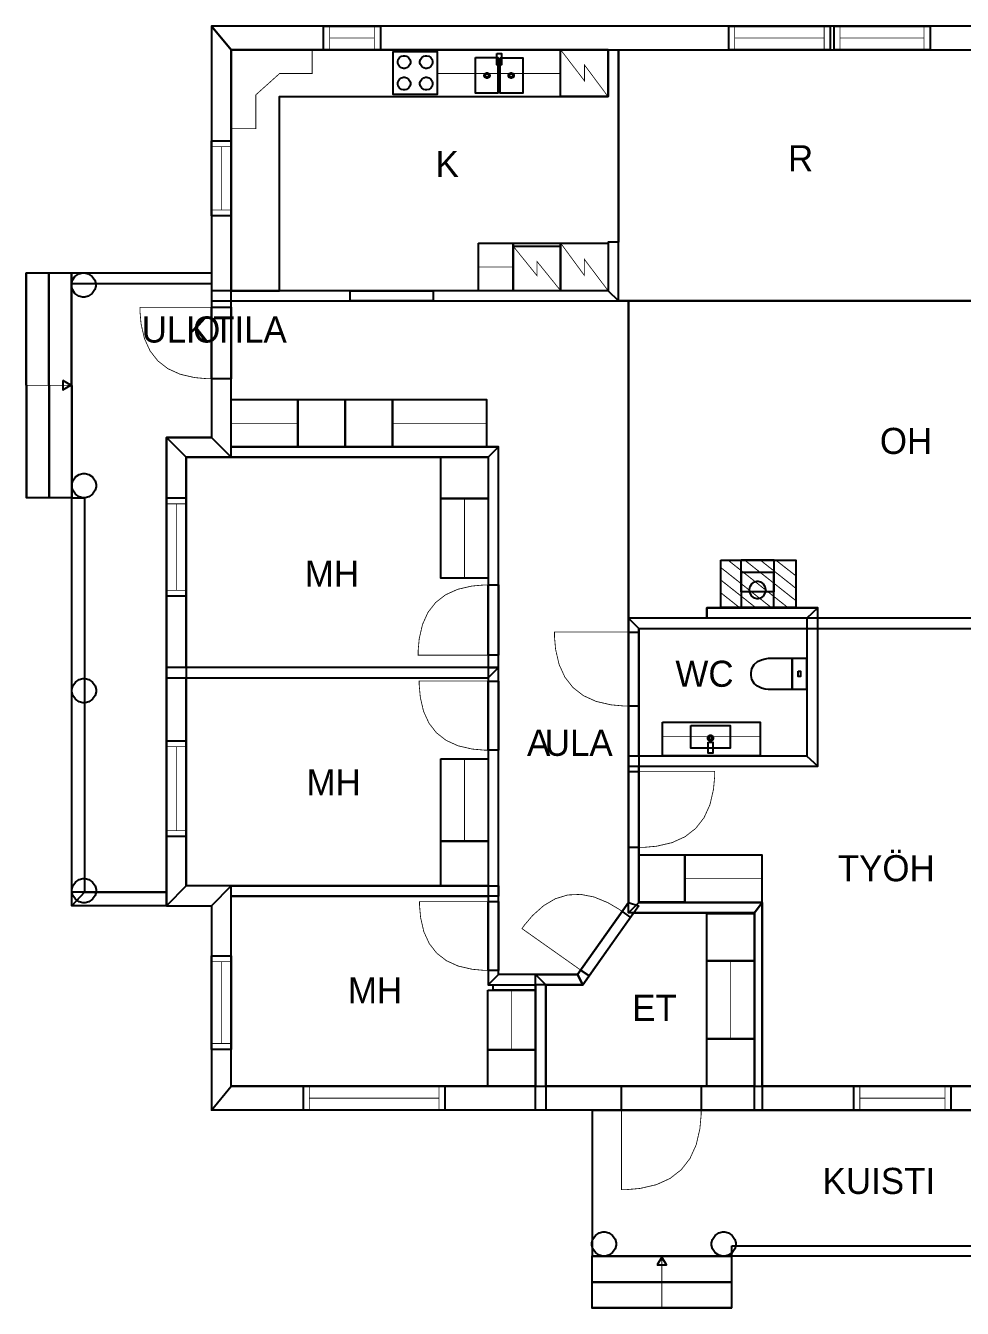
# Model space of a CAD drawing. Extents: x 1.1 to 34.5, y 0 to 17.6.
# Drawn here: x 1.09 to 13.43, y 0.01 to 16.9 of the extents above; entities that cross this region are included whole.
import ezdxf

# ---------------------------------------------------------------- set-up
doc = ezdxf.new("R2010")
doc.units = 0
doc.layers.get('0').update_dxf_attribs({"linetype": 'CONTINUOUS'})

msp = doc.modelspace()

# ---------------------------------------------------------------- linework, layer by layer
at = {"color": 0}
for points, const_width in [([(3.80072, 16.5844), (13.5788, 16.5844), (13.8912, 16.8969), (3.54031, 16.8969), (3.80072, 16.5844)], 0.00208), ([(3.80072, 11.2193), (3.80072, 16.5844), (3.54031, 16.8969), (3.54031, 11.4797), (3.80072, 11.2193)], 0.00208), ([(5.0179, 16.8969), (5.76481, 16.8969), (5.76481, 16.5844), (5.0179, 16.5844), (5.0179, 16.8969)], 0.01042), ([(5.0179, 16.8969), (5.76481, 16.8969), (5.76481, 16.5844), (5.0179, 16.5844), (5.0179, 16.8969)], 0.01042), ([(10.3515, 16.8969), (11.6875, 16.8969), (11.6875, 16.5844), (10.3515, 16.5844), (10.3515, 16.8969)], 0.01042), ([(10.3515, 16.8969), (11.6875, 16.8969), (11.6875, 16.5844), (10.3515, 16.5844), (10.3515, 16.8969)], 0.01042), ([(11.7401, 16.8969), (13.0024, 16.8969), (13.0024, 16.5844), (11.7401, 16.5844), (11.7401, 16.8969)], 0.01042), ([(11.7401, 16.8969), (13.0024, 16.8969), (13.0024, 16.5844), (11.7401, 16.5844), (11.7401, 16.8969)], 0.01042), ([(3.80067, 13.4124), (4.43722, 13.4124), (4.43722, 15.9696), (8.76372, 15.9696), (8.76372, 16.5844), (3.80067, 16.5844), (3.80067, 13.4124)], 0.01042), ([(4.86724, 16.5844), (4.86724, 16.2719), (4.43767, 16.2719), (4.12483, 15.9908), (4.12483, 15.5467), (3.80067, 15.5467), (3.80067, 16.5844), (4.86724, 16.5844)], 0.01042), ([(5.93143, 16.5636), (6.51476, 16.5636), (6.51476, 15.9974), (5.93143, 15.9974), (5.93143, 16.5636)], 0.01042), ([(6.51654, 16.5844), (8.13872, 16.5844), (8.13872, 16.2719), (6.51654, 16.2719), (6.51654, 16.5844)], 0.01042), ([(8.13872, 16.5844), (8.76372, 16.5844), (8.76372, 15.9682), (8.13872, 15.9682), (8.13872, 16.5844)], 0.01042), ([(6.1606, 16.4225), (6.1606, 16.4144), (6.15403, 16.3901), (6.13618, 16.3636), (6.10969, 16.3457), (6.08535, 16.3392), (6.07726, 16.3392), (6.06912, 16.3392), (6.04482, 16.3457), (6.01833, 16.3636), (6.00043, 16.3901), (5.99393, 16.4144), (5.99393, 16.4225), (5.99393, 16.4306), (6.00043, 16.455), (6.01833, 16.4814), (6.04482, 16.4993), (6.06912, 16.5058), (6.07726, 16.5058), (6.08535, 16.5058), (6.10969, 16.4993), (6.13618, 16.4814), (6.15403, 16.455), (6.1606, 16.4306), (6.1606, 16.4225)], 0.01042), ([(6.45226, 16.4225), (6.45226, 16.4144), (6.44569, 16.3901), (6.42785, 16.3636), (6.40136, 16.3457), (6.37701, 16.3392), (6.36893, 16.3392), (6.36079, 16.3392), (6.33649, 16.3457), (6.31, 16.3636), (6.2921, 16.3901), (6.2856, 16.4144), (6.2856, 16.4225), (6.2856, 16.4306), (6.2921, 16.455), (6.31, 16.4814), (6.33649, 16.4993), (6.36079, 16.5058), (6.36893, 16.5058), (6.37701, 16.5058), (6.40136, 16.4993), (6.42785, 16.4814), (6.44569, 16.455), (6.45226, 16.4306), (6.45226, 16.4225)], 0.01042), ([(7.01628, 16.4813), (7.31315, 16.4813), (7.31315, 16.0125), (7.01628, 16.0125), (7.01628, 16.4813)], 0.01042), ([(7.29753, 16.5333), (7.36003, 16.5333), (7.36003, 16.3875), (7.29753, 16.3875), (7.29753, 16.5333)], 0.01042), ([(7.3444, 16.4803), (7.64128, 16.4803), (7.64128, 16.0115), (7.3444, 16.0115), (7.3444, 16.4803)], 0.01042), ([(6.1606, 16.1392), (6.1606, 16.131), (6.15403, 16.1067), (6.13618, 16.0801), (6.10969, 16.0624), (6.08535, 16.0558), (6.07726, 16.0558), (6.06912, 16.0558), (6.04482, 16.0624), (6.01833, 16.0801), (6.00043, 16.1067), (5.99393, 16.131), (5.99393, 16.1392), (5.99393, 16.1472), (6.00043, 16.1717), (6.01833, 16.1981), (6.04482, 16.216), (6.06912, 16.2225), (6.07726, 16.2225), (6.08535, 16.2225), (6.10969, 16.216), (6.13618, 16.1981), (6.15403, 16.1717), (6.1606, 16.1472), (6.1606, 16.1392)], 0.01042), ([(6.45226, 16.1392), (6.45226, 16.131), (6.44569, 16.1067), (6.42785, 16.0801), (6.40136, 16.0624), (6.37701, 16.0558), (6.36893, 16.0558), (6.36079, 16.0558), (6.33649, 16.0624), (6.31, 16.0801), (6.2921, 16.1067), (6.2856, 16.131), (6.2856, 16.1392), (6.2856, 16.1472), (6.2921, 16.1717), (6.31, 16.1981), (6.33649, 16.216), (6.36079, 16.2225), (6.36893, 16.2225), (6.37701, 16.2225), (6.40136, 16.216), (6.42785, 16.1981), (6.44569, 16.1717), (6.45226, 16.1472), (6.45226, 16.1392)], 0.01042), ([(7.20583, 16.2458), (7.20583, 16.2394), (7.19515, 16.2201), (7.17578, 16.2094), (7.16938, 16.2094), (7.16292, 16.2094), (7.14356, 16.2201), (7.13292, 16.2394), (7.13292, 16.2458), (7.13292, 16.2524), (7.14356, 16.2717), (7.16292, 16.2824), (7.16938, 16.2824), (7.17578, 16.2824), (7.19515, 16.2717), (7.20583, 16.2524), (7.20583, 16.2458)], 0.00833), ([(7.19021, 16.2458), (7.19021, 16.2422), (7.18408, 16.2311), (7.17301, 16.225), (7.16938, 16.225), (7.16569, 16.225), (7.15462, 16.2311), (7.14854, 16.2422), (7.14854, 16.2458), (7.14854, 16.2496), (7.15462, 16.2607), (7.16569, 16.2667), (7.16938, 16.2667), (7.17301, 16.2667), (7.18408, 16.2607), (7.19021, 16.2496), (7.19021, 16.2458)], 0.00833), ([(7.52354, 16.2458), (7.52354, 16.2394), (7.51286, 16.2201), (7.49349, 16.2094), (7.48708, 16.2094), (7.48062, 16.2094), (7.46126, 16.2201), (7.45063, 16.2394), (7.45063, 16.2458), (7.45063, 16.2524), (7.46126, 16.2717), (7.48062, 16.2824), (7.48708, 16.2824), (7.49349, 16.2824), (7.51286, 16.2717), (7.52354, 16.2524), (7.52354, 16.2458)], 0.00833), ([(7.50792, 16.2458), (7.50792, 16.2422), (7.50179, 16.2311), (7.49072, 16.225), (7.48708, 16.225), (7.4834, 16.225), (7.47233, 16.2311), (7.46625, 16.2422), (7.46625, 16.2458), (7.46625, 16.2496), (7.47233, 16.2607), (7.4834, 16.2667), (7.48708, 16.2667), (7.49072, 16.2667), (7.50179, 16.2607), (7.50792, 16.2496), (7.50792, 16.2458)], 0.00833), ([(3.54031, 15.3867), (3.80072, 15.3867), (3.80072, 14.3978), (3.54031, 14.3978), (3.54031, 15.3867)], 0.01042), ([(3.54031, 15.3867), (3.80072, 15.3867), (3.80072, 14.3978), (3.54031, 14.3978), (3.54031, 15.3867)], 0.01042), ([(7.0561, 14.0374), (7.51367, 14.0374), (7.51367, 13.4124), (7.0561, 13.4124), (7.0561, 14.0374)], 0.01042), ([(7.51367, 14.0374), (8.13867, 14.0374), (8.13867, 13.4124), (7.51367, 13.4124), (7.51367, 14.0374)], 0.01042), ([(7.51367, 14.0374), (8.13867, 14.0374), (8.13867, 13.9957), (7.51367, 13.9957), (7.51367, 14.0374)], 0.01042), ([(8.13867, 14.0374), (8.76367, 14.0374), (8.76367, 13.4124), (8.13867, 13.4124), (8.13867, 14.0374)], 0.01042), ([(8.89908, 13.2769), (8.89908, 14.0514), (8.76367, 14.0514), (8.76367, 13.4123), (8.89908, 13.2769)], 0.00208), ([(7.04981, 13.7249), (7.51367, 13.7249), (7.51367, 13.4124), (7.04981, 13.4124), (7.04981, 13.7249)], 0.01042), ([(1.09939, 13.6483), (1.69678, 13.6483), (1.70335, 10.6868), (1.10607, 10.6868), (1.09939, 13.6483)], 0.01042), ([(2.94803, 5.49224), (1.70335, 5.49224), (1.70335, 13.6483), (3.54031, 13.6483), (3.54031, 11.4797), (2.94803, 11.4797), (2.94803, 5.49224)], 0.00208), ([(1.70335, 13.6483), (3.54031, 13.6483), (3.54031, 13.5024), (1.70335, 13.5024), (1.70335, 13.6483)], 0.00208), ([(3.54031, 13.2769), (8.89908, 13.2769), (8.76367, 13.4123), (3.54031, 13.4123), (3.54031, 13.2769)], 0.00208), ([(5.36751, 13.4123), (6.4579, 13.4123), (6.4579, 13.2769), (5.36751, 13.2769), (5.36751, 13.4123)], 0.01042), ([(3.54031, 12.2535), (3.48514, 12.2535), (3.31976, 12.2682), (3.12864, 12.3123), (2.9669, 12.3858), (2.83458, 12.4887), (2.73167, 12.621), (2.65815, 12.7828), (2.61404, 12.9739), (2.59939, 13.1393), (2.59939, 13.1944), (3.54031, 13.1944), (3.54031, 12.2535)], 0.01042), ([(3.54031, 13.1944), (3.80072, 13.1944), (3.80072, 12.2535), (3.54031, 12.2535), (3.54031, 13.1944)], 0.01042), ([(3.54031, 13.1944), (3.80072, 13.1944), (3.80072, 12.2535), (3.54031, 12.2535), (3.54031, 13.1944)], 0.01042), ([(3.80067, 11.9798), (4.67654, 11.9798), (4.67654, 11.3548), (3.80067, 11.3548), (3.80067, 11.9798)], 0.01042), ([(4.67654, 11.9798), (5.30154, 11.9798), (5.30154, 11.3548), (4.67654, 11.3548), (4.67654, 11.9798)], 0.01042), ([(5.30154, 11.9798), (5.92654, 11.9798), (5.92654, 11.3548), (5.30154, 11.3548), (5.30154, 11.9798)], 0.01042), ([(5.92654, 11.9798), (7.16433, 11.9798), (7.16433, 11.3548), (5.92654, 11.3548), (5.92654, 11.9798)], 0.01042), ([(2.94803, 11.4797), (3.54031, 11.4797), (3.80072, 11.2193), (3.20844, 11.2193), (2.94803, 11.4797)], 0.00208), ([(2.94803, 5.31472), (2.94803, 11.4797), (3.20844, 11.2193), (3.20844, 5.57514), (2.94803, 5.31472)], 0.00208), ([(7.18582, 11.2193), (3.80072, 11.2193), (3.80072, 11.3547), (7.32124, 11.3547), (7.18582, 11.2193)], 0.00208), ([(7.32124, 8.45117), (7.32124, 11.3547), (7.18582, 11.2193), (7.18582, 8.45117), (7.32124, 8.45117)], 0.00208), ([(6.56076, 11.2193), (6.56076, 10.677), (7.18576, 10.677), (7.18576, 11.2193), (6.56076, 11.2193)], 0.01042), ([(1.70335, 5.31515), (1.70335, 10.6868), (1.87001, 10.6868), (1.87001, 5.49224), (1.70335, 5.31515)], 0.00208), ([(2.94803, 10.6844), (3.20844, 10.6844), (3.20844, 9.39046), (2.94803, 9.39046), (2.94803, 10.6844)], 0.01042), ([(2.94803, 10.6844), (3.20844, 10.6844), (3.20844, 9.39046), (2.94803, 9.39046), (2.94803, 10.6844)], 0.01042), ([(6.56076, 10.6771), (6.56076, 9.62582), (7.18576, 9.62582), (7.18576, 10.6771), (6.56076, 10.6771)], 0.01042), ([(10.2483, 9.86464), (11.2341, 9.86464), (11.2341, 9.23964), (10.2483, 9.23964), (10.2483, 9.86464)], 0.01314), ([(10.5161, 9.86985), (10.9442, 9.86985), (10.9442, 9.44715), (10.5161, 9.44715), (10.5161, 9.86985)], 0.01314), ([(10.5187, 9.70481), (10.9423, 9.70481), (10.9423, 9.2411), (10.5187, 9.2411), (10.5187, 9.70481)], 0.00847), ([(7.18582, 9.53803), (7.13167, 9.53803), (6.96929, 9.5236), (6.78163, 9.48031), (6.62283, 9.40815), (6.49294, 9.30707), (6.39187, 9.17719), (6.31972, 9.01839), (6.27642, 8.83074), (6.26199, 8.66835), (6.26199, 8.61421), (7.18582, 8.61421), (7.18582, 9.53803)], 0.01042), ([(7.18582, 9.53803), (7.32124, 9.53803), (7.32124, 8.61421), (7.18582, 8.61421), (7.18582, 9.53803)], 0.01042), ([(7.18582, 9.53803), (7.32124, 9.53803), (7.32124, 8.61421), (7.18582, 8.61421), (7.18582, 9.53803)], 0.01042), ([(10.6246, 9.47293), (10.6246, 9.48426), (10.6329, 9.51812), (10.6556, 9.55496), (10.6893, 9.57981), (10.7202, 9.58886), (10.7305, 9.58886), (10.7408, 9.58886), (10.7717, 9.57981), (10.8054, 9.55496), (10.8281, 9.51812), (10.8364, 9.48426), (10.8364, 9.47293), (10.8364, 9.46169), (10.8281, 9.42785), (10.8054, 9.391), (10.7717, 9.36615), (10.7408, 9.35704), (10.7305, 9.35704), (10.7202, 9.35704), (10.6893, 9.36615), (10.6556, 9.391), (10.6329, 9.42785), (10.6246, 9.46169), (10.6246, 9.47293)], 0.00847), ([(11.3805, 9.10097), (10.0651, 9.10097), (10.0651, 9.23639), (11.5264, 9.23639), (11.3805, 9.10097)], 0.00208), ([(11.3805, 9.10097), (11.3805, 7.28586), (11.5264, 7.15044), (11.5264, 9.23639), (11.3805, 9.10097)], 0.00208), ([(13.7559, 9.10097), (9.03136, 9.10097), (9.16678, 8.96556), (13.5788, 8.96556), (13.7559, 9.10097)], 0.00208), ([(9.16678, 8.96556), (9.16678, 5.35775), (9.03136, 5.22233), (9.03136, 9.10097), (9.16678, 8.96556)], 0.00208), ([(9.03136, 7.94412), (8.97424, 7.94412), (8.80296, 7.95936), (8.60504, 8.00504), (8.43756, 8.08117), (8.30057, 8.18772), (8.19396, 8.32476), (8.11783, 8.49219), (8.07215, 8.69011), (8.05697, 8.86139), (8.05697, 8.91846), (9.03136, 8.91846), (9.03136, 7.94412)], 0.01042), ([(9.03136, 8.91846), (9.16678, 8.91846), (9.16678, 7.94412), (9.03136, 7.94412), (9.03136, 8.91846)], 0.01042), ([(9.03136, 8.91846), (9.16678, 8.91846), (9.16678, 7.94412), (9.03136, 7.94412), (9.03136, 8.91846)], 0.01042), ([(7.32124, 8.45117), (2.94803, 8.45117), (2.94803, 8.31575), (7.18582, 8.31575), (7.32124, 8.45117)], 0.00208), ([(7.32124, 4.40815), (7.32124, 8.45117), (7.18582, 8.45117), (7.18582, 4.27274), (7.32124, 4.40815)], 0.00208), ([(10.9198, 8.15944), (10.9198, 8.15944), (10.908, 8.1594), (10.877, 8.16103), (10.8332, 8.16715), (10.7829, 8.18056), (10.7327, 8.2041), (10.6889, 8.24056), (10.6579, 8.29275), (10.6462, 8.34581), (10.6462, 8.36344), (10.6462, 8.38178), (10.6579, 8.43664), (10.6889, 8.49067), (10.7327, 8.52849), (10.7829, 8.55296), (10.8332, 8.56694), (10.877, 8.57335), (10.908, 8.57508), (10.9198, 8.57497), (10.9198, 8.57497), (11.188, 8.57601), (11.188, 8.15944), (10.9198, 8.15944)], 0.01042), ([(11.188, 8.57601), (11.188, 8.15944), (11.3753, 8.15944), (11.3753, 8.57601), (11.188, 8.57601)], 0.01042), ([(7.18582, 7.36328), (7.13249, 7.36328), (6.97265, 7.3775), (6.78797, 7.42014), (6.63167, 7.49121), (6.50379, 7.59065), (6.40435, 7.71853), (6.33328, 7.87483), (6.29064, 8.05951), (6.27647, 8.21935), (6.27647, 8.27263), (7.18582, 8.27263), (7.18582, 7.36328)], 0.01042), ([(7.18582, 8.27263), (7.32124, 8.27263), (7.32124, 7.36328), (7.18582, 7.36328), (7.18582, 8.27263)], 0.01042), ([(7.18582, 8.27263), (7.32124, 8.27263), (7.32124, 7.36328), (7.18582, 7.36328), (7.18582, 8.27263)], 0.01042), ([(11.2659, 8.40082), (11.2659, 8.33458), (11.2975, 8.33458), (11.2975, 8.40082), (11.2659, 8.40082)], 0.01042), ([(9.47825, 7.73036), (10.7667, 7.73036), (10.7667, 7.28787), (9.47825, 7.28787), (9.47825, 7.73036)], 0.01042), ([(9.85157, 7.68608), (10.3724, 7.68608), (10.3724, 7.38889), (9.85157, 7.38889), (9.85157, 7.68608)], 0.01042), ([(2.94803, 7.48639), (3.20844, 7.48639), (3.20844, 6.22401), (2.94803, 6.22401), (2.94803, 7.48639)], 0.01042), ([(2.94803, 7.48639), (3.20844, 7.48639), (3.20844, 6.22401), (2.94803, 6.22401), (2.94803, 7.48639)], 0.01042), ([(9.47825, 7.53982), (10.761, 7.53982), (10.761, 7.28982), (9.47825, 7.28982), (9.47825, 7.53982)], 0.01042), ([(10.0755, 7.52229), (10.0755, 7.52875), (10.0862, 7.54813), (10.1055, 7.55875), (10.112, 7.55875), (10.1184, 7.55875), (10.1378, 7.54813), (10.1484, 7.52875), (10.1484, 7.52229), (10.1484, 7.5159), (10.1378, 7.49653), (10.1184, 7.48583), (10.112, 7.48583), (10.1055, 7.48583), (10.0862, 7.49653), (10.0755, 7.5159), (10.0755, 7.52229)], 0.00833), ([(10.0807, 7.47006), (10.1432, 7.47006), (10.1432, 7.32422), (10.0807, 7.32422), (10.0807, 7.47006)], 0.01042), ([(10.0912, 7.52229), (10.0912, 7.52599), (10.0972, 7.53706), (10.1083, 7.54312), (10.112, 7.54312), (10.1156, 7.54312), (10.1267, 7.53706), (10.1328, 7.52599), (10.1328, 7.52229), (10.1328, 7.51867), (10.1267, 7.5076), (10.1156, 7.50146), (10.112, 7.50146), (10.1083, 7.50146), (10.0972, 7.5076), (10.0912, 7.51867), (10.0912, 7.52229)], 0.00833), ([(11.3805, 7.28586), (9.03136, 7.28586), (9.03136, 7.15044), (11.5264, 7.15044), (11.3805, 7.28586)], 0.00208), ([(6.56076, 7.24837), (6.56076, 6.1665), (7.18576, 6.1665), (7.18576, 7.24837), (6.56076, 7.24837)], 0.01042), ([(9.03136, 7.08274), (9.16678, 7.08274), (9.16678, 6.08231), (9.03136, 6.08231), (9.03136, 7.08274)], 0.01042), ([(9.03136, 7.08274), (9.16678, 7.08274), (9.16678, 6.08231), (9.03136, 6.08231), (9.03136, 7.08274)], 0.01042), ([(9.16678, 6.08231), (9.22537, 6.08231), (9.40126, 6.09799), (9.60449, 6.14486), (9.77642, 6.22304), (9.91715, 6.33247), (10.0266, 6.47319), (10.1048, 6.64513), (10.1516, 6.84836), (10.1673, 7.02425), (10.1673, 7.08285), (9.16678, 7.08285), (9.16678, 6.08231)], 0.01042), ([(6.56076, 6.1665), (6.56076, 5.57514), (7.18576, 5.57514), (7.18576, 6.1665), (6.56076, 6.1665)], 0.01042), ([(9.16672, 5.98568), (9.77436, 5.98568), (9.77436, 5.36068), (9.16672, 5.36068), (9.16672, 5.98568)], 0.01042), ([(9.77436, 5.98356), (10.7868, 5.98356), (10.7868, 5.35856), (9.77436, 5.35856), (9.77436, 5.98356)], 0.01042), ([(3.80072, 5.57514), (3.20844, 5.57514), (2.94803, 5.31472), (3.54031, 5.31472), (3.80072, 5.57514)], 0.00208), ([(3.80072, 2.93744), (3.80072, 5.57514), (3.54031, 5.31472), (3.54031, 2.62494), (3.80072, 2.93744)], 0.00208), ([(3.80072, 5.57514), (7.32124, 5.57514), (7.32124, 5.43972), (3.80072, 5.43972), (3.80072, 5.57514)], 0.00208), ([(1.87001, 5.49224), (2.94803, 5.49224), (2.94803, 5.31515), (1.70335, 5.31515), (1.87001, 5.49224)], 0.00208), ([(8.94792, 5.23981), (8.90267, 5.27181), (8.75836, 5.35574), (8.57585, 5.43044), (8.40044, 5.46397), (8.2321, 5.45628), (8.07081, 5.40739), (7.91661, 5.31728), (7.76953, 5.18599), (7.66146, 5.05875), (7.6295, 5.01346), (8.40186, 4.46744), (8.94792, 5.23981)], 0.01042), ([(7.18582, 4.46349), (7.13276, 4.46349), (6.97368, 4.47765), (6.78988, 4.52007), (6.63433, 4.59076), (6.50706, 4.68978), (6.40804, 4.817), (6.33735, 4.97254), (6.29492, 5.15642), (6.28082, 5.31549), (6.28082, 5.36849), (7.18582, 5.36849), (7.18582, 4.46349)], 0.01042), ([(7.18582, 5.36849), (7.32124, 5.36849), (7.32124, 4.46349), (7.18582, 4.46349), (7.18582, 5.36849)], 0.01042), ([(7.18582, 5.36849), (7.32124, 5.36849), (7.32124, 4.46349), (7.18582, 4.46349), (7.18582, 5.36849)], 0.01042), ([(9.16678, 5.31472), (8.43012, 4.27274), (8.36003, 4.40815), (9.03136, 5.35775), (9.16678, 5.31472)], 0.00208), ([(9.05854, 5.16162), (8.51247, 4.38932), (8.40186, 4.46744), (8.94792, 5.23981), (9.05854, 5.16162)], 0.01042), ([(9.05854, 5.16162), (8.51247, 4.38932), (8.40186, 4.46744), (8.94792, 5.23981), (9.05854, 5.16162)], 0.01042), ([(9.16678, 5.35775), (10.7943, 5.35775), (10.6901, 5.22233), (9.03136, 5.22233), (9.16678, 5.35775)], 0.00208), ([(10.7943, 5.35775), (10.7943, 2.62494), (10.6901, 2.62494), (10.6901, 5.22233), (10.7943, 5.35775)], 0.00208), ([(10.0652, 5.21306), (10.0652, 4.58806), (10.6902, 4.58806), (10.6902, 5.21306), (10.0652, 5.21306)], 0.01042), ([(3.54031, 4.65642), (3.80072, 4.65642), (3.80072, 3.42296), (3.54031, 3.42296), (3.54031, 4.65642)], 0.01042), ([(3.54031, 4.65642), (3.80072, 4.65642), (3.80072, 3.42296), (3.54031, 3.42296), (3.54031, 4.65642)], 0.01042), ([(10.0652, 4.58806), (10.0652, 3.56244), (10.6902, 3.56244), (10.6902, 4.58806), (10.0652, 4.58806)], 0.01042), ([(7.80686, 4.40815), (7.32124, 4.40815), (7.18582, 4.27274), (7.80686, 4.27274), (7.80686, 4.40815)], 0.00208), ([(7.94228, 4.27274), (7.94228, 2.62494), (7.80686, 2.62494), (7.80686, 4.40815), (7.94228, 4.27274)], 0.00208), ([(8.43012, 4.27274), (7.80686, 4.27274), (7.80686, 4.40815), (8.36003, 4.40815), (8.43012, 4.27274)], 0.00208), ([(7.2481, 4.27274), (7.2481, 4.20079), (7.80692, 4.20079), (7.80692, 4.27274), (7.2481, 4.27274)], 0.00719), ([(7.18192, 4.20139), (7.18192, 3.41911), (7.80692, 3.41911), (7.80692, 4.20139), (7.18192, 4.20139)], 0.01042), ([(10.0652, 3.56244), (10.0652, 2.93744), (10.6902, 2.93744), (10.6902, 3.56244), (10.0652, 3.56244)], 0.01042), ([(7.18192, 3.41911), (7.18192, 2.93744), (7.80692, 2.93744), (7.80692, 3.41911), (7.18192, 3.41911)], 0.01042), ([(16.7351, 2.62494), (3.54031, 2.62494), (3.80072, 2.93744), (16.4226, 2.93744), (16.7351, 2.62494)], 0.00208), ([(4.75092, 2.93744), (6.61469, 2.93744), (6.61469, 2.62494), (4.75092, 2.62494), (4.75092, 2.93744)], 0.01042), ([(4.75092, 2.93744), (6.61469, 2.93744), (6.61469, 2.62494), (4.75092, 2.62494), (4.75092, 2.93744)], 0.01042), ([(8.93967, 2.93744), (9.98876, 2.93744), (9.98876, 2.62494), (8.93967, 2.62494), (8.93967, 2.93744)], 0.01042), ([(8.93967, 2.93744), (9.98876, 2.93744), (9.98876, 2.62494), (8.93967, 2.62494), (8.93967, 2.93744)], 0.01042), ([(12.0007, 2.93744), (13.2772, 2.93744), (13.2772, 2.62494), (12.0007, 2.62494), (12.0007, 2.93744)], 0.01042), ([(12.0007, 2.93744), (13.2772, 2.93744), (13.2772, 2.62494), (12.0007, 2.62494), (12.0007, 2.93744)], 0.01042), ([(8.55707, 2.62494), (15.6835, 2.62494), (15.6835, 0.69933), (8.55707, 0.69933), (8.55707, 2.62494)], 0.00208), ([(9.98876, 2.62494), (9.98876, 2.56353), (9.97233, 2.37912), (9.92318, 2.16601), (9.84125, 1.98574), (9.72651, 1.83822), (9.579, 1.72347), (9.39871, 1.64154), (9.1856, 1.59239), (9.00119, 1.57596), (8.93978, 1.57596), (8.93978, 2.62494), (9.98876, 2.62494)], 0.01042), ([(10.3936, 0.01866), (10.3936, 0.69933), (8.54883, 0.70047), (8.54883, 0.0198), (10.3936, 0.01866)], 0.01042), ([(10.3936, 0.83474), (13.9553, 0.83474), (13.9553, 0.69933), (10.3936, 0.69933), (10.3936, 0.83474)], 0.00208)]:
    msp.add_lwpolyline(points, close=True, dxfattribs=dict(at, const_width=const_width))
for points in [[(3.80072, 16.5844), (13.5788, 16.5844), (13.8912, 16.8969), (3.54031, 16.8969), (3.80072, 16.5844)], [(3.80072, 11.2193), (3.80072, 16.5844), (3.54031, 16.8969), (3.54031, 11.4797), (3.80072, 11.2193)], [(8.89908, 13.2769), (8.89908, 14.0514), (8.76367, 14.0514), (8.76367, 13.4123), (8.89908, 13.2769)], [(2.0166, 13.4883), (2.0166, 13.4728), (2.00401, 13.4261), (1.96972, 13.3753), (1.91889, 13.341), (1.87218, 13.3284), (1.85667, 13.3284), (1.8411, 13.3284), (1.79438, 13.341), (1.74354, 13.3753), (1.70925, 13.4261), (1.69672, 13.4728), (1.69672, 13.4883), (1.69672, 13.5039), (1.70925, 13.5506), (1.74354, 13.6014), (1.79438, 13.6357), (1.8411, 13.6482), (1.85667, 13.6482), (1.87218, 13.6482), (1.91889, 13.6357), (1.96972, 13.6014), (2.00401, 13.5506), (2.0166, 13.5039), (2.0166, 13.4883)], [(3.54031, 13.2769), (8.89908, 13.2769), (8.76367, 13.4123), (3.54031, 13.4123), (3.54031, 13.2769)], [(2.94803, 5.31472), (2.94803, 11.4797), (3.20844, 11.2193), (3.20844, 5.57514), (2.94803, 5.31472)], [(2.94803, 11.4797), (3.54031, 11.4797), (3.80072, 11.2193), (3.20844, 11.2193), (2.94803, 11.4797)], [(7.18582, 11.2193), (3.80072, 11.2193), (3.80072, 11.3547), (7.32124, 11.3547), (7.18582, 11.2193)], [(7.32124, 8.45117), (7.32124, 11.3547), (7.18582, 11.2193), (7.18582, 8.45117), (7.32124, 8.45117)], [(2.02322, 10.8467), (2.02322, 10.8312), (2.01064, 10.7844), (1.97635, 10.7336), (1.92551, 10.6993), (1.87879, 10.6867), (1.86328, 10.6867), (1.84771, 10.6867), (1.801, 10.6993), (1.75017, 10.7336), (1.71588, 10.7844), (1.70335, 10.8312), (1.70335, 10.8467), (1.70335, 10.8622), (1.71588, 10.909), (1.75017, 10.9598), (1.801, 10.9941), (1.84771, 11.0066), (1.86328, 11.0066), (1.87879, 11.0066), (1.92551, 10.9941), (1.97635, 10.9598), (2.01064, 10.909), (2.02322, 10.8622), (2.02322, 10.8467)], [(11.3805, 9.10097), (10.0651, 9.10097), (10.0651, 9.23639), (11.5264, 9.23639), (11.3805, 9.10097)], [(11.3805, 9.10097), (11.3805, 7.28586), (11.5264, 7.15044), (11.5264, 9.23639), (11.3805, 9.10097)], [(13.7559, 9.10097), (9.03136, 9.10097), (9.16678, 8.96556), (13.5788, 8.96556), (13.7559, 9.10097)], [(9.16678, 8.96556), (9.16678, 5.35775), (9.03136, 5.22233), (9.03136, 9.10097), (9.16678, 8.96556)], [(7.32124, 8.45117), (2.94803, 8.45117), (2.94803, 8.31575), (7.18582, 8.31575), (7.32124, 8.45117)], [(7.32124, 4.40815), (7.32124, 8.45117), (7.18582, 8.45117), (7.18582, 4.27274), (7.32124, 4.40815)], [(2.02322, 8.14578), (2.02322, 8.13026), (2.01064, 8.08356), (1.97635, 8.03271), (1.92551, 7.99843), (1.87879, 7.98583), (1.86328, 7.98583), (1.84771, 7.98583), (1.801, 7.99843), (1.75017, 8.03271), (1.71588, 8.08356), (1.70335, 8.13026), (1.70335, 8.14578), (1.70335, 8.16135), (1.71588, 8.20806), (1.75017, 8.2589), (1.801, 8.29318), (1.84771, 8.30572), (1.86328, 8.30572), (1.87879, 8.30572), (1.92551, 8.29318), (1.97635, 8.2589), (2.01064, 8.20806), (2.02322, 8.16135), (2.02322, 8.14578)], [(11.3805, 7.28586), (9.03136, 7.28586), (9.03136, 7.15044), (11.5264, 7.15044), (11.3805, 7.28586)], [(2.02322, 5.51253), (2.02322, 5.49701), (2.01064, 5.45031), (1.97635, 5.39947), (1.92551, 5.36518), (1.87879, 5.3526), (1.86328, 5.3526), (1.84771, 5.3526), (1.801, 5.36518), (1.75017, 5.39947), (1.71588, 5.45031), (1.70335, 5.49701), (1.70335, 5.51253), (1.70335, 5.5281), (1.71588, 5.57482), (1.75017, 5.62565), (1.801, 5.65994), (1.84771, 5.67247), (1.86328, 5.67247), (1.87879, 5.67247), (1.92551, 5.65994), (1.97635, 5.62565), (2.01064, 5.57482), (2.02322, 5.5281), (2.02322, 5.51253)], [(3.80072, 5.57514), (3.20844, 5.57514), (2.94803, 5.31472), (3.54031, 5.31472), (3.80072, 5.57514)], [(3.80072, 2.93744), (3.80072, 5.57514), (3.54031, 5.31472), (3.54031, 2.62494), (3.80072, 2.93744)], [(3.80072, 5.57514), (7.32124, 5.57514), (7.32124, 5.43972), (3.80072, 5.43972), (3.80072, 5.57514)], [(9.16678, 5.31472), (8.43012, 4.27274), (8.36003, 4.40815), (9.03136, 5.35775), (9.16678, 5.31472)], [(9.16678, 5.35775), (10.7943, 5.35775), (10.6901, 5.22233), (9.03136, 5.22233), (9.16678, 5.35775)], [(10.7943, 5.35775), (10.7943, 2.62494), (10.6901, 2.62494), (10.6901, 5.22233), (10.7943, 5.35775)], [(7.80686, 4.40815), (7.32124, 4.40815), (7.18582, 4.27274), (7.80686, 4.27274), (7.80686, 4.40815)], [(8.43012, 4.27274), (7.80686, 4.27274), (7.80686, 4.40815), (8.36003, 4.40815), (8.43012, 4.27274)], [(7.94228, 4.27274), (7.94228, 2.62494), (7.80686, 2.62494), (7.80686, 4.40815), (7.94228, 4.27274)], [(16.7351, 2.62494), (3.54031, 2.62494), (3.80072, 2.93744), (16.4226, 2.93744), (16.7351, 2.62494)], [(8.86876, 0.86041), (8.86876, 0.84489), (8.85618, 0.79818), (8.82189, 0.74734), (8.77106, 0.71305), (8.72433, 0.70047), (8.70882, 0.70047), (8.69325, 0.70047), (8.64654, 0.71305), (8.59571, 0.74734), (8.56142, 0.79818), (8.54889, 0.84489), (8.54889, 0.86041), (8.54889, 0.87598), (8.56142, 0.92269), (8.59571, 0.97347), (8.64654, 1.00776), (8.69325, 1.02029), (8.70882, 1.02029), (8.72433, 1.02029), (8.77106, 1.00776), (8.82189, 0.97347), (8.85618, 0.92269), (8.86876, 0.87598), (8.86876, 0.86041)], [(10.4458, 0.85921), (10.4458, 0.8437), (10.4332, 0.79698), (10.3989, 0.74615), (10.3481, 0.71186), (10.3014, 0.69927), (10.2859, 0.69927), (10.2703, 0.69927), (10.2236, 0.71186), (10.1727, 0.74615), (10.1385, 0.79698), (10.1259, 0.8437), (10.1259, 0.85921), (10.1259, 0.87478), (10.1385, 0.9215), (10.1727, 0.97233), (10.2236, 1.00662), (10.2703, 1.01915), (10.2859, 1.01915), (10.3014, 1.01915), (10.3481, 1.00662), (10.3989, 0.97233), (10.4332, 0.9215), (10.4458, 0.87478), (10.4458, 0.85921)]]:
    msp.add_lwpolyline(points, close=True, dxfattribs=at)
at = {"color": 7}
for points in [[(5.0179, 16.8969), (5.76481, 16.8969), (5.76481, 16.5844), (5.0179, 16.5844), (5.0179, 16.8969)], [(5.0179, 16.8969), (5.76481, 16.8969), (5.76481, 16.5844), (5.0179, 16.5844), (5.0179, 16.8969)], [(10.3515, 16.8969), (11.6875, 16.8969), (11.6875, 16.5844), (10.3515, 16.5844), (10.3515, 16.8969)], [(10.3515, 16.8969), (11.6875, 16.8969), (11.6875, 16.5844), (10.3515, 16.5844), (10.3515, 16.8969)], [(11.7401, 16.8969), (13.0024, 16.8969), (13.0024, 16.5844), (11.7401, 16.5844), (11.7401, 16.8969)], [(11.7401, 16.8969), (13.0024, 16.8969), (13.0024, 16.5844), (11.7401, 16.5844), (11.7401, 16.8969)], [(3.80067, 13.4124), (4.43722, 13.4124), (4.43722, 15.9696), (8.76372, 15.9696), (8.76372, 16.5844), (3.80067, 16.5844), (3.80067, 13.4124)], [(8.89908, 14.0514), (8.76367, 14.0514), (8.76367, 13.4123), (3.80072, 13.4123), (3.80072, 16.5844), (8.89908, 16.5844), (8.89908, 14.0514)], [(5.93143, 16.5636), (6.51476, 16.5636), (6.51476, 15.9974), (5.93143, 15.9974), (5.93143, 16.5636)], [(8.13872, 16.5844), (8.76372, 16.5844), (8.76372, 15.9682), (8.13872, 15.9682), (8.13872, 16.5844)], [(8.89908, 16.5844), (13.5788, 16.5844), (13.5788, 13.2769), (8.89908, 13.2769), (8.89908, 16.5844)], [(6.1606, 16.4225), (6.1606, 16.4144), (6.15403, 16.3901), (6.13618, 16.3636), (6.10969, 16.3457), (6.08535, 16.3392), (6.07726, 16.3392), (6.06912, 16.3392), (6.04482, 16.3457), (6.01833, 16.3636), (6.00043, 16.3901), (5.99393, 16.4144), (5.99393, 16.4225), (5.99393, 16.4306), (6.00043, 16.455), (6.01833, 16.4814), (6.04482, 16.4993), (6.06912, 16.5058), (6.07726, 16.5058), (6.08535, 16.5058), (6.10969, 16.4993), (6.13618, 16.4814), (6.15403, 16.455), (6.1606, 16.4306), (6.1606, 16.4225)], [(6.45226, 16.4225), (6.45226, 16.4144), (6.44569, 16.3901), (6.42785, 16.3636), (6.40136, 16.3457), (6.37701, 16.3392), (6.36893, 16.3392), (6.36079, 16.3392), (6.33649, 16.3457), (6.31, 16.3636), (6.2921, 16.3901), (6.2856, 16.4144), (6.2856, 16.4225), (6.2856, 16.4306), (6.2921, 16.455), (6.31, 16.4814), (6.33649, 16.4993), (6.36079, 16.5058), (6.36893, 16.5058), (6.37701, 16.5058), (6.40136, 16.4993), (6.42785, 16.4814), (6.44569, 16.455), (6.45226, 16.4306), (6.45226, 16.4225)], [(7.01628, 16.4813), (7.31315, 16.4813), (7.31315, 16.0125), (7.01628, 16.0125), (7.01628, 16.4813)], [(7.29753, 16.5333), (7.36003, 16.5333), (7.36003, 16.3875), (7.29753, 16.3875), (7.29753, 16.5333)], [(7.3444, 16.4803), (7.64128, 16.4803), (7.64128, 16.0115), (7.3444, 16.0115), (7.3444, 16.4803)], [(6.1606, 16.1392), (6.1606, 16.131), (6.15403, 16.1067), (6.13618, 16.0801), (6.10969, 16.0624), (6.08535, 16.0558), (6.07726, 16.0558), (6.06912, 16.0558), (6.04482, 16.0624), (6.01833, 16.0801), (6.00043, 16.1067), (5.99393, 16.131), (5.99393, 16.1392), (5.99393, 16.1472), (6.00043, 16.1717), (6.01833, 16.1981), (6.04482, 16.216), (6.06912, 16.2225), (6.07726, 16.2225), (6.08535, 16.2225), (6.10969, 16.216), (6.13618, 16.1981), (6.15403, 16.1717), (6.1606, 16.1472), (6.1606, 16.1392)], [(6.45226, 16.1392), (6.45226, 16.131), (6.44569, 16.1067), (6.42785, 16.0801), (6.40136, 16.0624), (6.37701, 16.0558), (6.36893, 16.0558), (6.36079, 16.0558), (6.33649, 16.0624), (6.31, 16.0801), (6.2921, 16.1067), (6.2856, 16.131), (6.2856, 16.1392), (6.2856, 16.1472), (6.2921, 16.1717), (6.31, 16.1981), (6.33649, 16.216), (6.36079, 16.2225), (6.36893, 16.2225), (6.37701, 16.2225), (6.40136, 16.216), (6.42785, 16.1981), (6.44569, 16.1717), (6.45226, 16.1472), (6.45226, 16.1392)], [(7.20583, 16.2458), (7.20583, 16.2394), (7.19515, 16.2201), (7.17578, 16.2094), (7.16938, 16.2094), (7.16292, 16.2094), (7.14356, 16.2201), (7.13292, 16.2394), (7.13292, 16.2458), (7.13292, 16.2524), (7.14356, 16.2717), (7.16292, 16.2824), (7.16938, 16.2824), (7.17578, 16.2824), (7.19515, 16.2717), (7.20583, 16.2524), (7.20583, 16.2458)], [(7.19021, 16.2458), (7.19021, 16.2422), (7.18408, 16.2311), (7.17301, 16.225), (7.16938, 16.225), (7.16569, 16.225), (7.15462, 16.2311), (7.14854, 16.2422), (7.14854, 16.2458), (7.14854, 16.2496), (7.15462, 16.2607), (7.16569, 16.2667), (7.16938, 16.2667), (7.17301, 16.2667), (7.18408, 16.2607), (7.19021, 16.2496), (7.19021, 16.2458)], [(7.52354, 16.2458), (7.52354, 16.2394), (7.51286, 16.2201), (7.49349, 16.2094), (7.48708, 16.2094), (7.48062, 16.2094), (7.46126, 16.2201), (7.45063, 16.2394), (7.45063, 16.2458), (7.45063, 16.2524), (7.46126, 16.2717), (7.48062, 16.2824), (7.48708, 16.2824), (7.49349, 16.2824), (7.51286, 16.2717), (7.52354, 16.2524), (7.52354, 16.2458)], [(7.50792, 16.2458), (7.50792, 16.2422), (7.50179, 16.2311), (7.49072, 16.225), (7.48708, 16.225), (7.4834, 16.225), (7.47233, 16.2311), (7.46625, 16.2422), (7.46625, 16.2458), (7.46625, 16.2496), (7.47233, 16.2607), (7.4834, 16.2667), (7.48708, 16.2667), (7.49072, 16.2667), (7.50179, 16.2607), (7.50792, 16.2496), (7.50792, 16.2458)], [(3.54031, 15.3867), (3.80072, 15.3867), (3.80072, 14.3978), (3.54031, 14.3978), (3.54031, 15.3867)], [(3.54031, 15.3867), (3.80072, 15.3867), (3.80072, 14.3978), (3.54031, 14.3978), (3.54031, 15.3867)], [(7.0561, 14.0374), (7.51367, 14.0374), (7.51367, 13.4124), (7.0561, 13.4124), (7.0561, 14.0374)], [(7.51367, 14.0374), (8.13867, 14.0374), (8.13867, 13.4124), (7.51367, 13.4124), (7.51367, 14.0374)], [(7.51367, 14.0374), (8.13867, 14.0374), (8.13867, 13.9957), (7.51367, 13.9957), (7.51367, 14.0374)], [(8.13867, 14.0374), (8.76367, 14.0374), (8.76367, 13.4124), (8.13867, 13.4124), (8.13867, 14.0374)], [(1.09939, 13.6483), (1.69678, 13.6483), (1.70335, 10.6868), (1.10607, 10.6868), (1.09939, 13.6483)], [(1.09939, 13.6482), (1.10601, 10.6867)], [(1.39806, 13.6482), (1.40468, 10.6867)], [(1.69672, 13.6482), (1.70335, 10.6867)], [(2.94803, 5.49224), (1.70335, 5.49224), (1.70335, 13.6483), (3.54031, 13.6483), (3.54031, 11.4797), (2.94803, 11.4797), (2.94803, 5.49224)], [(1.70335, 13.6483), (3.54031, 13.6483), (3.54031, 13.5024), (1.70335, 13.5024), (1.70335, 13.6483)], [(16.4226, 8.58306), (13.7559, 8.58306), (13.7559, 9.10097), (11.5264, 9.10097), (11.5264, 9.23639), (10.0651, 9.23639), (10.0651, 9.10097), (9.03136, 9.10097), (9.03136, 13.2769), (13.5788, 13.2769), (13.5788, 13.5355), (16.4226, 13.5355), (16.4226, 8.58306)], [(5.36751, 13.4123), (6.4579, 13.4123), (6.4579, 13.2769), (5.36751, 13.2769), (5.36751, 13.4123)], [(5.36751, 13.4123), (6.4579, 13.4123), (6.4579, 13.2769), (5.36751, 13.2769), (5.36751, 13.4123)], [(3.54031, 13.1944), (3.80072, 13.1944), (3.80072, 12.2535), (3.54031, 12.2535), (3.54031, 13.1944)], [(3.54031, 13.1944), (3.80072, 13.1944), (3.80072, 12.2535), (3.54031, 12.2535), (3.54031, 13.1944)], [(9.03136, 5.35775), (8.36003, 4.40815), (7.32124, 4.40815), (7.32124, 11.3547), (3.80072, 11.3547), (3.80072, 13.2769), (9.03136, 13.2769), (9.03136, 5.35775)], [(3.80067, 11.9798), (4.67654, 11.9798), (4.67654, 11.3548), (3.80067, 11.3548), (3.80067, 11.9798)], [(4.67654, 11.9798), (5.30154, 11.9798), (5.30154, 11.3548), (4.67654, 11.3548), (4.67654, 11.9798)], [(5.30154, 11.9798), (5.92654, 11.9798), (5.92654, 11.3548), (5.30154, 11.3548), (5.30154, 11.9798)], [(5.92654, 11.9798), (7.16433, 11.9798), (7.16433, 11.3548), (5.92654, 11.3548), (5.92654, 11.9798)], [(3.20844, 11.2193), (7.18582, 11.2193), (7.18582, 8.45117), (3.20844, 8.45117), (3.20844, 11.2193)], [(6.56076, 11.2193), (7.18576, 11.2193), (7.18576, 10.677), (6.56076, 10.677), (6.56076, 11.2193)], [(1.70335, 5.31515), (1.70335, 10.6868), (1.87001, 10.6868), (1.87001, 5.49224), (1.70335, 5.31515)], [(2.94803, 10.6844), (3.20844, 10.6844), (3.20844, 9.39046), (2.94803, 9.39046), (2.94803, 10.6844)], [(2.94803, 10.6844), (3.20844, 10.6844), (3.20844, 9.39046), (2.94803, 9.39046), (2.94803, 10.6844)], [(6.56076, 10.6771), (7.18576, 10.6771), (7.18576, 9.62582), (6.56076, 9.62582), (6.56076, 10.6771)], [(10.2483, 9.86464), (11.2341, 9.86464), (11.2341, 9.23964), (10.2483, 9.23964), (10.2483, 9.86464)], [(10.5161, 9.86985), (10.9442, 9.86985), (10.9442, 9.44715), (10.5161, 9.44715), (10.5161, 9.86985)], [(10.5187, 9.70481), (10.9423, 9.70481), (10.9423, 9.2411), (10.5187, 9.2411), (10.5187, 9.70481)], [(7.18582, 9.53803), (7.32124, 9.53803), (7.32124, 8.61421), (7.18582, 8.61421), (7.18582, 9.53803)], [(7.18582, 9.53803), (7.32124, 9.53803), (7.32124, 8.61421), (7.18582, 8.61421), (7.18582, 9.53803)], [(10.6246, 9.47293), (10.6246, 9.48426), (10.6329, 9.51812), (10.6556, 9.55496), (10.6893, 9.57981), (10.7202, 9.58886), (10.7305, 9.58886), (10.7408, 9.58886), (10.7717, 9.57981), (10.8054, 9.55496), (10.8281, 9.51812), (10.8364, 9.48426), (10.8364, 9.47293), (10.8364, 9.46169), (10.8281, 9.42785), (10.8054, 9.391), (10.7717, 9.36615), (10.7408, 9.35704), (10.7305, 9.35704), (10.7202, 9.35704), (10.6893, 9.36615), (10.6556, 9.391), (10.6329, 9.42785), (10.6246, 9.46169), (10.6246, 9.47293)], [(13.5788, 2.93744), (10.7943, 2.93744), (10.7943, 5.35775), (9.16678, 5.35775), (9.16678, 7.15044), (11.5264, 7.15044), (11.5264, 8.96556), (13.5788, 8.96556), (13.5788, 2.93744)], [(9.16678, 8.96556), (11.3805, 8.96556), (11.3805, 7.28586), (9.16678, 7.28586), (9.16678, 8.96556)], [(9.03136, 8.91846), (9.16678, 8.91846), (9.16678, 7.94412), (9.03136, 7.94412), (9.03136, 8.91846)], [(9.03136, 8.91846), (9.16678, 8.91846), (9.16678, 7.94412), (9.03136, 7.94412), (9.03136, 8.91846)], [(10.9198, 8.15944), (10.9198, 8.15944), (10.908, 8.1594), (10.877, 8.16103), (10.8332, 8.16715), (10.7829, 8.18056), (10.7327, 8.2041), (10.6889, 8.24056), (10.6579, 8.29275), (10.6462, 8.34581), (10.6462, 8.36344), (10.6462, 8.38178), (10.6579, 8.43664), (10.6889, 8.49067), (10.7327, 8.52849), (10.7829, 8.55296), (10.8332, 8.56694), (10.877, 8.57335), (10.908, 8.57508), (10.9198, 8.57497), (10.9198, 8.57497), (11.188, 8.57601), (11.188, 8.15944), (10.9198, 8.15944)], [(11.188, 8.57601), (11.3753, 8.57601), (11.3753, 8.15944), (11.188, 8.15944), (11.188, 8.57601)], [(3.20844, 8.31575), (7.18582, 8.31575), (7.18582, 5.57514), (3.20844, 5.57514), (3.20844, 8.31575)], [(11.2659, 8.40082), (11.2975, 8.40082), (11.2975, 8.33458), (11.2659, 8.33458), (11.2659, 8.40082)], [(7.18582, 8.27263), (7.32124, 8.27263), (7.32124, 7.36328), (7.18582, 7.36328), (7.18582, 8.27263)], [(7.18582, 8.27263), (7.32124, 8.27263), (7.32124, 7.36328), (7.18582, 7.36328), (7.18582, 8.27263)], [(9.47825, 7.73036), (10.7667, 7.73036), (10.7667, 7.28787), (9.47825, 7.28787), (9.47825, 7.73036)], [(9.85157, 7.68608), (10.3724, 7.68608), (10.3724, 7.38889), (9.85157, 7.38889), (9.85157, 7.68608)], [(2.94803, 7.48639), (3.20844, 7.48639), (3.20844, 6.22401), (2.94803, 6.22401), (2.94803, 7.48639)], [(2.94803, 7.48639), (3.20844, 7.48639), (3.20844, 6.22401), (2.94803, 6.22401), (2.94803, 7.48639)], [(10.0755, 7.52229), (10.0755, 7.52875), (10.0862, 7.54813), (10.1055, 7.55875), (10.112, 7.55875), (10.1184, 7.55875), (10.1378, 7.54813), (10.1484, 7.52875), (10.1484, 7.52229), (10.1484, 7.5159), (10.1378, 7.49653), (10.1184, 7.48583), (10.112, 7.48583), (10.1055, 7.48583), (10.0862, 7.49653), (10.0755, 7.5159), (10.0755, 7.52229)], [(10.0807, 7.47006), (10.1432, 7.47006), (10.1432, 7.32422), (10.0807, 7.32422), (10.0807, 7.47006)], [(10.0912, 7.52229), (10.0912, 7.52599), (10.0972, 7.53706), (10.1083, 7.54312), (10.112, 7.54312), (10.1156, 7.54312), (10.1267, 7.53706), (10.1328, 7.52599), (10.1328, 7.52229), (10.1328, 7.51867), (10.1267, 7.5076), (10.1156, 7.50146), (10.112, 7.50146), (10.1083, 7.50146), (10.0972, 7.5076), (10.0912, 7.51867), (10.0912, 7.52229)], [(6.56076, 7.24837), (7.18576, 7.24837), (7.18576, 6.1665), (6.56076, 6.1665), (6.56076, 7.24837)], [(9.03136, 7.08274), (9.16678, 7.08274), (9.16678, 6.08231), (9.03136, 6.08231), (9.03136, 7.08274)], [(9.03136, 7.08274), (9.16678, 7.08274), (9.16678, 6.08231), (9.03136, 6.08231), (9.03136, 7.08274)], [(6.56076, 6.1665), (7.18576, 6.1665), (7.18576, 5.57514), (6.56076, 5.57514), (6.56076, 6.1665)], [(9.16672, 5.98568), (9.77436, 5.98568), (9.77436, 5.36068), (9.16672, 5.36068), (9.16672, 5.98568)], [(9.77436, 5.98356), (10.7868, 5.98356), (10.7868, 5.35856), (9.77436, 5.35856), (9.77436, 5.98356)], [(1.87001, 5.49224), (2.94803, 5.49224), (2.94803, 5.31515), (1.70335, 5.31515), (1.87001, 5.49224)], [(7.18582, 4.27274), (7.80686, 4.27274), (7.80686, 2.93744), (3.80072, 2.93744), (3.80072, 5.43972), (7.18582, 5.43972), (7.18582, 4.27274)], [(7.18582, 5.36849), (7.32124, 5.36849), (7.32124, 4.46349), (7.18582, 4.46349), (7.18582, 5.36849)], [(7.18582, 5.36849), (7.32124, 5.36849), (7.32124, 4.46349), (7.18582, 4.46349), (7.18582, 5.36849)], [(9.05854, 5.16162), (8.51247, 4.38932), (8.40186, 4.46744), (8.94792, 5.23981), (9.05854, 5.16162)], [(9.05854, 5.16162), (8.51247, 4.38932), (8.40186, 4.46744), (8.94792, 5.23981), (9.05854, 5.16162)], [(10.6901, 2.93744), (7.94228, 2.93744), (7.94228, 4.27274), (8.43012, 4.27274), (9.09679, 5.22233), (10.6901, 5.22233), (10.6901, 2.93744)], [(10.0652, 5.21306), (10.6902, 5.21306), (10.6902, 4.58806), (10.0652, 4.58806), (10.0652, 5.21306)], [(3.54031, 4.65642), (3.80072, 4.65642), (3.80072, 3.42296), (3.54031, 3.42296), (3.54031, 4.65642)], [(3.54031, 4.65642), (3.80072, 4.65642), (3.80072, 3.42296), (3.54031, 3.42296), (3.54031, 4.65642)], [(10.0652, 4.58806), (10.6902, 4.58806), (10.6902, 3.56244), (10.0652, 3.56244), (10.0652, 4.58806)], [(7.2481, 4.27274), (7.80692, 4.27274), (7.80692, 4.20079), (7.2481, 4.20079), (7.2481, 4.27274)], [(7.18192, 4.20139), (7.80692, 4.20139), (7.80692, 3.41911), (7.18192, 3.41911), (7.18192, 4.20139)], [(10.0652, 3.56244), (10.6902, 3.56244), (10.6902, 2.93744), (10.0652, 2.93744), (10.0652, 3.56244)], [(7.18192, 3.41911), (7.80692, 3.41911), (7.80692, 2.93744), (7.18192, 2.93744), (7.18192, 3.41911)], [(4.75092, 2.93744), (6.61469, 2.93744), (6.61469, 2.62494), (4.75092, 2.62494), (4.75092, 2.93744)], [(4.75092, 2.93744), (6.61469, 2.93744), (6.61469, 2.62494), (4.75092, 2.62494), (4.75092, 2.93744)], [(8.93967, 2.93744), (9.98876, 2.93744), (9.98876, 2.62494), (8.93967, 2.62494), (8.93967, 2.93744)], [(8.93967, 2.93744), (9.98876, 2.93744), (9.98876, 2.62494), (8.93967, 2.62494), (8.93967, 2.93744)], [(12.0007, 2.93744), (13.2772, 2.93744), (13.2772, 2.62494), (12.0007, 2.62494), (12.0007, 2.93744)], [(12.0007, 2.93744), (13.2772, 2.93744), (13.2772, 2.62494), (12.0007, 2.62494), (12.0007, 2.93744)], [(8.55707, 2.62494), (15.6835, 2.62494), (15.6835, 0.69933), (8.55707, 0.69933), (8.55707, 2.62494)], [(10.3936, 0.01866), (10.3936, 0.69933), (8.54883, 0.70047), (8.54883, 0.0198), (10.3936, 0.01866)], [(10.3935, 0.69927), (8.54889, 0.70047)], [(10.3936, 0.83474), (13.9553, 0.83474), (13.9553, 0.69933), (10.3936, 0.69933), (10.3936, 0.83474)], [(10.3935, 0.359), (8.54889, 0.36013)], [(10.3935, 0.01872), (8.54889, 0.01986)]]:
    msp.add_lwpolyline(points, close=True, dxfattribs=at)
at = {"color": 0, "const_width": 0.01042}
for points in [[(5.09608, 16.5844), (5.09608, 16.8969)], [(5.68668, 16.5844), (5.68668, 16.8969)], [(10.4296, 16.5844), (10.4296, 16.8969)], [(11.6093, 16.5844), (11.6093, 16.8969)], [(11.8182, 16.5844), (11.8182, 16.8969)], [(12.9243, 16.5844), (12.9243, 16.8969)], [(5.09608, 16.7407), (5.68668, 16.7407)], [(10.4296, 16.7407), (11.6093, 16.7407)], [(11.8182, 16.7407), (12.9243, 16.7407)], [(8.13872, 16.5844), (8.45226, 16.1757), (8.45226, 16.3851), (8.76269, 15.9682)], [(3.80067, 15.3086), (3.54025, 15.3086)], [(3.67046, 14.476), (3.67046, 15.3086)], [(3.80067, 14.476), (3.54025, 14.476)], [(8.76367, 13.4124), (8.45014, 13.8269), (8.45014, 13.6145), (8.13971, 14.0374)], [(8.13867, 13.4124), (7.82617, 13.7988), (7.82617, 13.6113), (7.51367, 13.9987)], [(1.09939, 13.6482), (1.10601, 10.6867)], [(1.39806, 13.6482), (1.40468, 10.6867)], [(1.69672, 13.6482), (1.70335, 10.6867)], [(2.94803, 10.6062), (3.20844, 10.6062)], [(3.07824, 9.46853), (3.07824, 10.6062)], [(2.94803, 9.46853), (3.20844, 9.46853)], [(2.94803, 7.40821), (3.20844, 7.40821)], [(3.07824, 6.30208), (3.07824, 7.40821)], [(2.94803, 6.30208), (3.20844, 6.30208)], [(3.80067, 4.57835), (3.54025, 4.57835)], [(3.67046, 3.50103), (3.67046, 4.57835)], [(3.80067, 3.50103), (3.54025, 3.50103)], [(4.82904, 2.62494), (4.82904, 2.93744)], [(6.53662, 2.62494), (6.53662, 2.93744)], [(12.0787, 2.62494), (12.0787, 2.93744)], [(13.1991, 2.62494), (13.1991, 2.93744)], [(6.53662, 2.78119), (4.82904, 2.78119)], [(13.1991, 2.78119), (12.0787, 2.78119)], [(10.3935, 0.69927), (8.54889, 0.70047)], [(10.3935, 0.359), (8.54889, 0.36013)], [(10.3935, 0.01872), (8.54889, 0.01986)]]:
    msp.add_lwpolyline(points, dxfattribs=at)
at = {"color": 7}
for points, const_width in [([(8.89908, 14.0514), (8.76367, 14.0514), (8.76367, 13.4123), (3.80072, 13.4123), (3.80072, 16.5844), (8.89908, 16.5844), (8.89908, 14.0514)], 0.00208), ([(8.89908, 16.5844), (13.5788, 16.5844), (13.5788, 13.2769), (8.89908, 13.2769), (8.89908, 16.5844)], 0.00208), ([(16.4226, 8.58306), (13.7559, 8.58306), (13.7559, 9.10097), (11.5264, 9.10097), (11.5264, 9.23639), (10.0651, 9.23639), (10.0651, 9.10097), (9.03136, 9.10097), (9.03136, 13.2769), (13.5788, 13.2769), (13.5788, 13.5355), (16.4226, 13.5355), (16.4226, 8.58306)], 0.00208), ([(5.36751, 13.4123), (6.4579, 13.4123), (6.4579, 13.2769), (5.36751, 13.2769), (5.36751, 13.4123)], 0.01042), ([(9.03136, 5.35775), (8.36003, 4.40815), (7.32124, 4.40815), (7.32124, 11.3547), (3.80072, 11.3547), (3.80072, 13.2769), (9.03136, 13.2769), (9.03136, 5.35775)], 0.00208), ([(3.20844, 11.2193), (7.18582, 11.2193), (7.18582, 8.45117), (3.20844, 8.45117), (3.20844, 11.2193)], 0.00208), ([(13.5788, 2.93744), (10.7943, 2.93744), (10.7943, 5.35775), (9.16678, 5.35775), (9.16678, 7.15044), (11.5264, 7.15044), (11.5264, 8.96556), (13.5788, 8.96556), (13.5788, 2.93744)], 0.00208), ([(9.16678, 8.96556), (11.3805, 8.96556), (11.3805, 7.28586), (9.16678, 7.28586), (9.16678, 8.96556)], 0.00208), ([(3.20844, 8.31575), (7.18582, 8.31575), (7.18582, 5.57514), (3.20844, 5.57514), (3.20844, 8.31575)], 0.00208), ([(7.18582, 4.27274), (7.80686, 4.27274), (7.80686, 2.93744), (3.80072, 2.93744), (3.80072, 5.43972), (7.18582, 5.43972), (7.18582, 4.27274)], 0.00208), ([(10.6901, 2.93744), (7.94228, 2.93744), (7.94228, 4.27274), (8.43012, 4.27274), (9.09679, 5.22233), (10.6901, 5.22233), (10.6901, 2.93744)], 0.00208)]:
    msp.add_lwpolyline(points, close=True, dxfattribs=dict(at, const_width=const_width))
at = {"color": 254, "const_width": 0.01042}
for points in [[(1.1027, 12.1675), (1.69997, 12.1675)], [(9.47114, 0.01931), (9.47114, 0.69981)]]:
    msp.add_lwpolyline(points, dxfattribs=at)
for points in [[(1.58539, 12.23), (1.58539, 12.105), (1.68956, 12.1675), (1.58539, 12.23)], [(9.40864, 0.58523), (9.53364, 0.58523), (9.47114, 0.6894), (9.40864, 0.58523)]]:
    msp.add_lwpolyline(points, close=True, dxfattribs=at)
at = {"color": 254}
for points in [[(1.58539, 12.23), (1.58539, 12.105), (1.68956, 12.1675), (1.58539, 12.23)], [(9.40864, 0.58523), (9.53364, 0.58523), (9.47114, 0.6894), (9.40864, 0.58523)]]:
    msp.add_lwpolyline(points, close=True, dxfattribs=at)
at = {"color": 253, "const_width": 0.01042}
for points in [[(4.67654, 11.6673), (3.80072, 11.6673)], [(7.16433, 11.6673), (5.92665, 11.6673)], [(6.87326, 10.6771), (6.87326, 9.62587)], [(6.87326, 7.24837), (6.87326, 6.1665)], [(10.7868, 5.67106), (9.77436, 5.67106)], [(10.3777, 4.58806), (10.3777, 3.56244)], [(7.49442, 4.20139), (7.49442, 3.41911)]]:
    msp.add_lwpolyline(points, dxfattribs=at)
at = {"color": 251, "const_width": 0.01314}
for points in [[(11.1246, 9.24485), (10.3357, 9.86985)], [(11.2258, 9.33919), (10.5598, 9.86681)], [(11.2262, 9.50179), (10.7616, 9.86985)], [(11.2274, 9.6651), (10.9648, 9.86985)], [(10.907, 9.24485), (10.2416, 9.77197)], [(10.6998, 9.24485), (10.2426, 9.6071)], [(10.4878, 9.24485), (10.2416, 9.43989)]]:
    msp.add_lwpolyline(points, dxfattribs=at)

# ---------------------------------------------------------------- texts
at = {"color": 0}
for s, p in [('K', (6.49224, 14.9092)), ('R', (11.1319, 14.9842)), ('ULK', (2.62182, 12.7298)), ('O', (3.29943, 12.7298)), ('TILA', (3.56174, 12.7298)), ('OH', (12.3419, 11.2627)), ('MH', (4.76917, 9.51429)), ('WC', (9.64993, 8.19706)), ('A', (7.69626, 7.28797)), ('ULA', (7.92953, 7.28797)), ('MH', (4.79271, 6.76714)), ('TYÖH', (11.7874, 5.63646)), ('MH', (5.33715, 4.0281)), ('ET', (9.08089, 3.799)), ('KUISTI', (11.5881, 1.51946))]:
    msp.add_text(s, height=0.34375, dxfattribs=at).set_placement(p)

doc.saveas('drawing.dxf')
